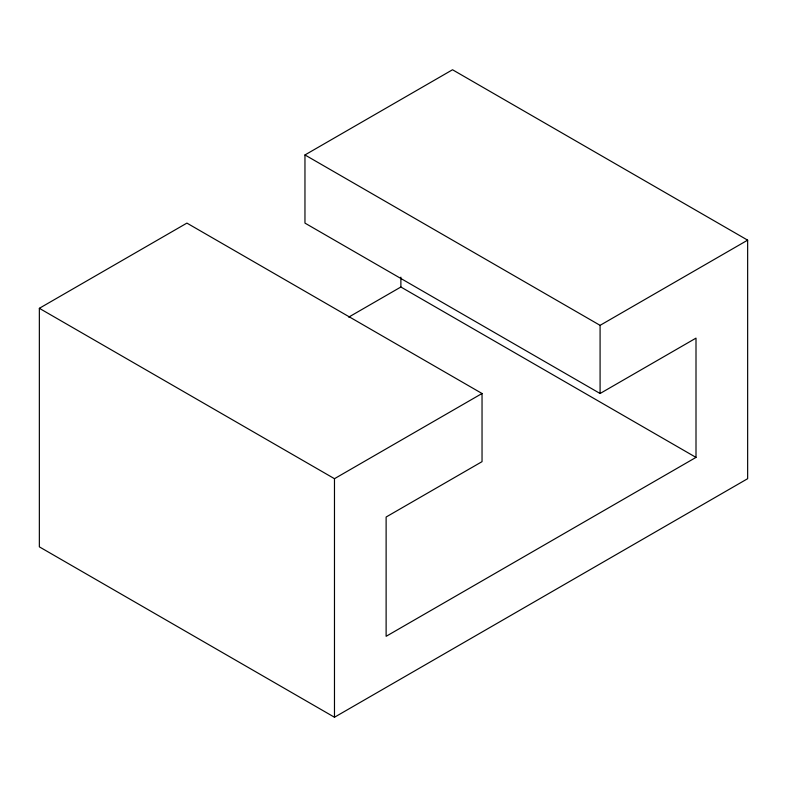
<?xml version="1.0" encoding="UTF-8"?>
<svg xmlns="http://www.w3.org/2000/svg" width="787" height="787" viewBox="0 0 787 787"><rect width="100%" height="100%" fill="white"/><g stroke="black" fill="none" stroke-linecap="round" stroke-linejoin="round"><path stroke-width="1.18" d="M39.35 308.307L186.912 223.105L482.038 393.5L482.038 461.654L386.122 517.029L386.122 636.309L696.003 457.395L696.003 338.125L600.087 393.5L304.962 223.115L304.962 154.95L452.525 69.758L747.65 240.153L747.65 478.693L334.475 717.242L39.35 546.847L39.35 308.307L334.475 478.693L482.038 393.5M348.7 317.131L400.878 287.009L696.003 457.395M304.962 154.95L600.087 325.346L747.65 240.153M600.087 325.346L600.087 393.5M400.878 277.172L400.878 287.009M334.475 478.693L334.475 717.242"/></g></svg>
